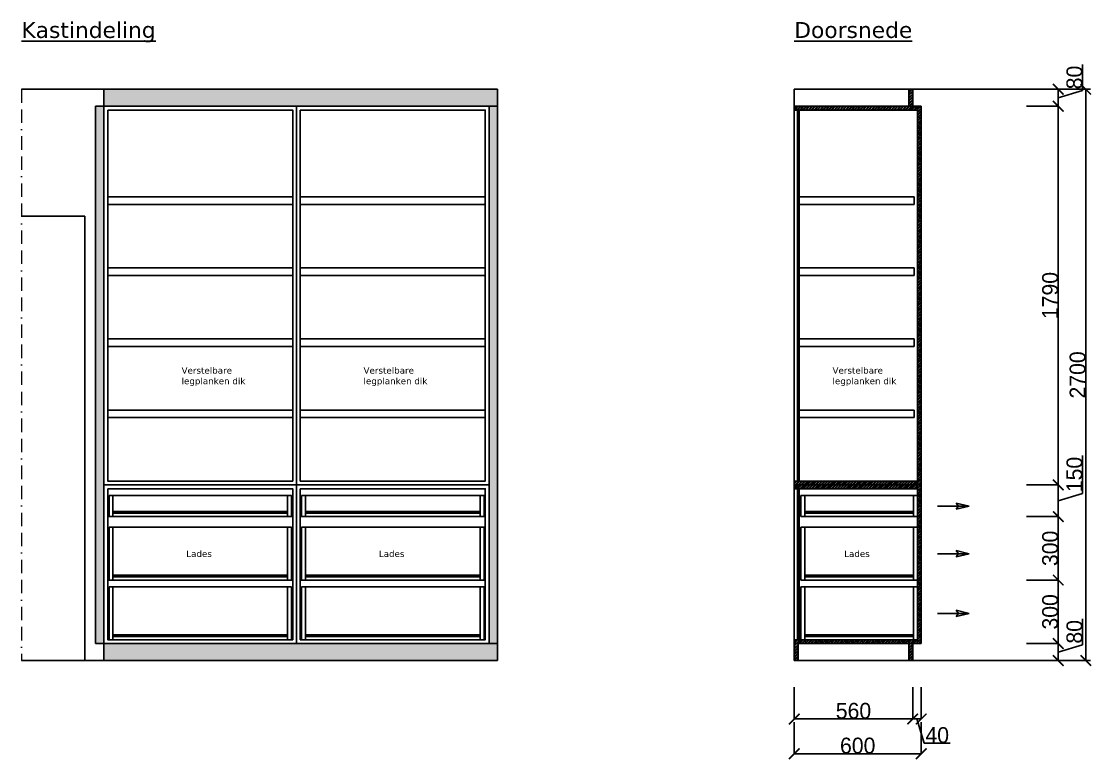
# Model space of a CAD drawing. Header units: millimetres. Extents: x -153917 to -31303, y -39726 to 31262.
# Drawn here: x -69010 to -63953, y -25069 to -21580 of the extents above; entities that cross this region are included whole.
import ezdxf

# ---------------------------------------------------------------- set-up
doc = ezdxf.new("R2010")
doc.units = ezdxf.units.MM
doc.header["$LTSCALE"] = 5
doc.linetypes.add('BORDER', pattern=[44.45, 12.7, -6.35, 12.7, -6.35, 0, -6.35])
for name, color, linetype in [('Bemating', 1, 'Continuous'), ('invulling muren', 252, 'Continuous'), ('Meubel', 8, 'Continuous'), ('muren', 7, 'Continuous'), ('Tekst', 7, 'Continuous')]:
    doc.layers.add(name, color=color, linetype=linetype)
doc.layers.add('H-HELP', color=6, linetype='Continuous', lineweight=5, plot=False)
doc.layers.add('ruggen kast', color=7, linetype='Continuous', true_color=0xebebeb)
doc.styles.add('Geneva', font='')
doc.styles.get('Geneva').set_extended_font_data('Geneva')
doc.dimstyles.new('ISO-25', dxfattribs={"dimtxt": 100, "dimasz": 25, "dimexe": 1.25, "dimexo": 0.625, "dimtad": 1, "dimtxsty": 'Standard', "dimblk": 'ARCHTICK', "dimcen": 2.5, "dimse1": 1, "dimse2": 1, "dimadec": 0, "dimazin": 0, "dimtfac": 1, "dimtmove": 0, "dimatfit": 3, "dimfxl": 1, "dimarcsym": 0})

# ---------------------------------------------------------------- blocks, each defined once
blk = doc.blocks.new('_ArchTick')
at = {"color": 0, "linetype": 'ByBlock', "const_width": 0.15}
blk.add_lwpolyline([(-0.5, -0.5), (0.5, 0.5)], dxfattribs=at)
blk = doc.blocks.new('*D785')
at = {"layer": 'Bemating', "color": 0, "lineweight": -2, "transparency": 16777216}
for p, q in [((-64130.2, -21900.8), (-63979, -21900.8)), ((-63980.2, -21900.8), (-63980.2, -24600.8)), ((-64130.2, -24600.8), (-63979, -24600.8))]:
    blk.add_line(p, q, dxfattribs=at)
at = {"layer": 'Defpoints', "color": 0, "transparency": 16777216}
for p in [(-64657.8, -21900.8), (-64657.8, -24600.8), (-63980.2, -24600.8)]:
    blk.add_point(p, dxfattribs=at)
at = {"layer": 'Bemating', "color": 0, "lineweight": -2, "transparency": 16777216, "xscale": 50, "yscale": 50, "zscale": 50}
for p, rotation in [((-63980.2, -21900.8), 90), ((-63980.2, -24600.8), 270)]:
    blk.add_blockref('_ArchTick', p, dxfattribs=dict(at, rotation=rotation))
at = {"layer": 'Bemating', "color": 0, "transparency": 16777216, "insert": (-64018.4, -23250.8), "char_height": 75, "attachment_point": 5, "rotation": 90, "style": 'Geneva'}
blk.add_mtext('2700', dxfattribs=at)
blk = doc.blocks.new('*D779')
at = {"layer": 'Bemating', "color": 0, "lineweight": -2, "transparency": 16777216}
for p, q in [((-64260.1, -21980.8), (-64108.8, -21980.8)), ((-64110.1, -21980.8), (-64110.1, -23770.8)), ((-64260.1, -23770.8), (-64108.8, -23770.8))]:
    blk.add_line(p, q, dxfattribs=at)
at = {"layer": 'Defpoints', "color": 0, "transparency": 16777216}
for p in [(-64697.8, -21980.8), (-64697.8, -23770.8), (-64110.1, -23770.8)]:
    blk.add_point(p, dxfattribs=at)
at = {"layer": 'Bemating', "color": 0, "lineweight": -2, "transparency": 16777216, "xscale": 50, "yscale": 50, "zscale": 50}
for p, rotation in [((-64110.1, -21980.8), 90), ((-64110.1, -23770.8), 270)]:
    blk.add_blockref('_ArchTick', p, dxfattribs=dict(at, rotation=rotation))
at = {"layer": 'Bemating', "color": 0, "transparency": 16777216, "insert": (-64148.2, -22875.8), "char_height": 75, "attachment_point": 5, "rotation": 90, "style": 'Geneva'}
blk.add_mtext('1790', dxfattribs=at)
blk = doc.blocks.new('*D780')
at = {"layer": 'Bemating', "color": 0, "lineweight": -2, "transparency": 16777216}
for p, q in [((-63995.4, -23811.4), (-63995.4, -23631.6)), ((-64260.1, -23770.8), (-64108.8, -23770.8)), ((-64110.1, -23770.8), (-64110.1, -23920.8)), ((-64110.1, -23845.8), (-63995.4, -23811.4)), ((-64260.1, -23920.8), (-64108.8, -23920.8))]:
    blk.add_line(p, q, dxfattribs=at)
at = {"layer": 'Defpoints', "color": 0, "transparency": 16777216}
for p in [(-64697.8, -23770.8), (-64697.8, -23920.8), (-64110.1, -23920.8)]:
    blk.add_point(p, dxfattribs=at)
at = {"layer": 'Bemating', "color": 0, "lineweight": -2, "transparency": 16777216, "xscale": 50, "yscale": 50, "zscale": 50}
for p, rotation in [((-64110.1, -23770.8), 90), ((-64110.1, -23920.8), 270)]:
    blk.add_blockref('_ArchTick', p, dxfattribs=dict(at, rotation=rotation))
at = {"layer": 'Bemating', "color": 0, "transparency": 16777216, "insert": (-64033.5, -23721.5), "char_height": 75, "attachment_point": 5, "rotation": 90, "style": 'Geneva'}
blk.add_mtext('150', dxfattribs=at)
blk = doc.blocks.new('*D781')
at = {"layer": 'Bemating', "color": 0, "lineweight": -2, "transparency": 16777216}
for p, q in [((-64260.1, -23920.8), (-64108.8, -23920.8)), ((-64110.1, -23920.8), (-64110.1, -24220.8)), ((-64260.1, -24220.8), (-64108.8, -24220.8))]:
    blk.add_line(p, q, dxfattribs=at)
at = {"layer": 'Defpoints', "color": 0, "transparency": 16777216}
for p in [(-64697.8, -23920.8), (-64697.8, -24220.8), (-64110.1, -24220.8)]:
    blk.add_point(p, dxfattribs=at)
at = {"layer": 'Bemating', "color": 0, "lineweight": -2, "transparency": 16777216, "xscale": 50, "yscale": 50, "zscale": 50}
for p, rotation in [((-64110.1, -23920.8), 90), ((-64110.1, -24220.8), 270)]:
    blk.add_blockref('_ArchTick', p, dxfattribs=dict(at, rotation=rotation))
at = {"layer": 'Bemating', "color": 0, "transparency": 16777216, "insert": (-64148.2, -24070.8), "char_height": 75, "attachment_point": 5, "rotation": 90, "style": 'Geneva'}
blk.add_mtext('300', dxfattribs=at)
blk = doc.blocks.new('*D782')
at = {"layer": 'Bemating', "color": 0, "lineweight": -2, "transparency": 16777216}
for p, q in [((-64260.1, -24220.8), (-64108.8, -24220.8)), ((-64110.1, -24220.8), (-64110.1, -24520.8)), ((-64260.1, -24520.8), (-64108.8, -24520.8))]:
    blk.add_line(p, q, dxfattribs=at)
at = {"layer": 'Defpoints', "color": 0, "transparency": 16777216}
for p in [(-64697.8, -24220.8), (-64697.8, -24520.8), (-64110.1, -24520.8)]:
    blk.add_point(p, dxfattribs=at)
at = {"layer": 'Bemating', "color": 0, "lineweight": -2, "transparency": 16777216, "xscale": 50, "yscale": 50, "zscale": 50}
for p, rotation in [((-64110.1, -24220.8), 90), ((-64110.1, -24520.8), 270)]:
    blk.add_blockref('_ArchTick', p, dxfattribs=dict(at, rotation=rotation))
at = {"layer": 'Bemating', "color": 0, "transparency": 16777216, "insert": (-64148.2, -24370.8), "char_height": 75, "attachment_point": 5, "rotation": 90, "style": 'Geneva'}
blk.add_mtext('300', dxfattribs=at)
blk = doc.blocks.new('*D783')
at = {"layer": 'Bemating', "color": 0, "lineweight": -2, "transparency": 16777216}
for p, q in [((-63995.4, -24526.4), (-63995.4, -24403.7)), ((-64260.1, -24520.8), (-64108.8, -24520.8)), ((-64110.1, -24520.8), (-64110.1, -24600.8)), ((-64110.1, -24560.8), (-63995.4, -24526.4)), ((-64260.1, -24600.8), (-64108.8, -24600.8))]:
    blk.add_line(p, q, dxfattribs=at)
at = {"layer": 'Defpoints', "color": 0, "transparency": 16777216}
for p in [(-64697.8, -24520.8), (-64657.8, -24600.8), (-64110.1, -24600.8)]:
    blk.add_point(p, dxfattribs=at)
at = {"layer": 'Bemating', "color": 0, "lineweight": -2, "transparency": 16777216, "xscale": 50, "yscale": 50, "zscale": 50}
for p, rotation in [((-64110.1, -24520.8), 90), ((-64110.1, -24600.8), 270)]:
    blk.add_blockref('_ArchTick', p, dxfattribs=dict(at, rotation=rotation))
at = {"layer": 'Bemating', "color": 0, "transparency": 16777216, "insert": (-64033.5, -24465.1), "char_height": 75, "attachment_point": 5, "rotation": 90, "style": 'Geneva'}
blk.add_mtext('80', dxfattribs=at)
blk = doc.blocks.new('*D784')
at = {"layer": 'Bemating', "color": 0, "lineweight": -2, "transparency": 16777216}
for p, q in [((-63995.4, -21906.4), (-63995.4, -21783.7)), ((-64260.1, -21900.8), (-64108.8, -21900.8)), ((-64110.1, -21980.8), (-64110.1, -21900.8)), ((-64110.1, -21940.8), (-63995.4, -21906.4)), ((-64260.1, -21980.8), (-64108.8, -21980.8))]:
    blk.add_line(p, q, dxfattribs=at)
at = {"layer": 'Defpoints', "color": 0, "transparency": 16777216}
for p in [(-64657.8, -21900.8), (-64110.1, -21900.8), (-64697.8, -21980.8)]:
    blk.add_point(p, dxfattribs=at)
at = {"layer": 'Bemating', "color": 0, "lineweight": -2, "transparency": 16777216, "xscale": 50, "yscale": 50, "zscale": 50}
for p, rotation in [((-64110.1, -21900.8), 90), ((-64110.1, -21980.8), 270)]:
    blk.add_blockref('_ArchTick', p, dxfattribs=dict(at, rotation=rotation))
at = {"layer": 'Bemating', "color": 0, "transparency": 16777216, "insert": (-64033.5, -21845.1), "char_height": 75, "attachment_point": 5, "rotation": 90, "style": 'Geneva'}
blk.add_mtext('80', dxfattribs=at)
blk = doc.blocks.new('*D786')
at = {"layer": 'Bemating', "color": 0, "lineweight": -2, "transparency": 16777216}
for p, q in [((-65357.8, -24891.4), (-65357.8, -25042.6)), ((-64757.8, -24891.4), (-64757.8, -25042.6)), ((-65357.8, -25041.4), (-64757.8, -25041.4))]:
    blk.add_line(p, q, dxfattribs=at)
at = {"layer": 'Defpoints', "color": 0, "transparency": 16777216}
for p in [(-65357.8, -24520.8), (-64757.8, -24520.8), (-64757.8, -25041.4)]:
    blk.add_point(p, dxfattribs=at)
at = {"layer": 'Bemating', "color": 0, "lineweight": -2, "transparency": 16777216, "xscale": 50, "yscale": 50, "zscale": 50, "rotation": 180}
blk.add_blockref('_ArchTick', (-65357.8, -25041.4), dxfattribs=at)
at = {"layer": 'Bemating', "color": 0, "lineweight": -2, "transparency": 16777216, "xscale": 50, "yscale": 50, "zscale": 50}
blk.add_blockref('_ArchTick', (-64757.8, -25041.4), dxfattribs=at)
at = {"layer": 'Bemating', "color": 0, "transparency": 16777216, "insert": (-65057.8, -25003.3), "char_height": 75, "attachment_point": 5, "style": 'Geneva'}
blk.add_mtext('600', dxfattribs=at)
blk = doc.blocks.new('*D787')
at = {"layer": 'Bemating', "color": 0, "lineweight": -2, "transparency": 16777216}
for p, q in [((-65357.8, -24727.1), (-65357.8, -24878.3)), ((-64797.8, -24727.1), (-64797.8, -24878.3)), ((-65357.8, -24877.1), (-64797.8, -24877.1))]:
    blk.add_line(p, q, dxfattribs=at)
at = {"layer": 'Defpoints', "color": 0, "transparency": 16777216}
for p in [(-65357.8, -24600.8), (-64797.8, -24600.8), (-64797.8, -24877.1)]:
    blk.add_point(p, dxfattribs=at)
at = {"layer": 'Bemating', "color": 0, "lineweight": -2, "transparency": 16777216, "xscale": 50, "yscale": 50, "zscale": 50, "rotation": 180}
blk.add_blockref('_ArchTick', (-65357.8, -24877.1), dxfattribs=at)
at = {"layer": 'Bemating', "color": 0, "lineweight": -2, "transparency": 16777216, "xscale": 50, "yscale": 50, "zscale": 50}
blk.add_blockref('_ArchTick', (-64797.8, -24877.1), dxfattribs=at)
at = {"layer": 'Bemating', "color": 0, "transparency": 16777216, "insert": (-65077.8, -24838.9), "char_height": 75, "attachment_point": 5, "style": 'Geneva'}
blk.add_mtext('560', dxfattribs=at)
blk = doc.blocks.new('*D788')
at = {"layer": 'Bemating', "color": 0, "lineweight": -2, "transparency": 16777216}
for p, q in [((-64797.8, -24727.1), (-64797.8, -24878.3)), ((-64757.8, -24727.1), (-64757.8, -24878.3)), ((-64797.8, -24877.1), (-64757.8, -24877.1)), ((-64777.8, -24877.1), (-64743.4, -24991.8)), ((-64743.4, -24991.8), (-64620.8, -24991.8))]:
    blk.add_line(p, q, dxfattribs=at)
at = {"layer": 'Defpoints', "color": 0, "transparency": 16777216}
for p in [(-64757.8, -24520.8), (-64797.8, -24600.8), (-64757.8, -24877.1)]:
    blk.add_point(p, dxfattribs=at)
at = {"layer": 'Bemating', "color": 0, "lineweight": -2, "transparency": 16777216, "xscale": 50, "yscale": 50, "zscale": 50, "rotation": 180}
blk.add_blockref('_ArchTick', (-64797.8, -24877.1), dxfattribs=at)
at = {"layer": 'Bemating', "color": 0, "lineweight": -2, "transparency": 16777216, "xscale": 50, "yscale": 50, "zscale": 50}
blk.add_blockref('_ArchTick', (-64757.8, -24877.1), dxfattribs=at)
at = {"layer": 'Bemating', "color": 0, "transparency": 16777216, "insert": (-64682.1, -24953.6), "char_height": 75, "attachment_point": 5, "style": 'Geneva'}
blk.add_mtext('40', dxfattribs=at)

msp = doc.modelspace()

# ---------------------------------------------------------------- hatches: boundary and pattern name
at = {"layer": 'invulling muren', "transparency": 33554687}
h = msp.add_hatch(dxfattribs=at)
h.set_pattern_fill('ANSI32', color=256)
h.paths.add_polyline_path([(-64775.848, -23752.805), (-65357.848, -23752.805), (-65357.848, -23770.805), (-64775.848, -23770.805)])
h.paths.add_polyline_path([(-64775.848, -23770.805), (-65357.848, -23770.805), (-65357.848, -23788.805), (-65333.848, -23788.805), (-64775.848, -23788.805)])
h.paths.add_polyline_path([(-64757.848, -23770.805), (-64775.848, -23770.805), (-64775.848, -23920.805), (-64757.848, -23920.805)])
h.paths.add_polyline_path([(-64757.848, -23920.805), (-64775.848, -23920.805), (-64775.848, -24220.805), (-64757.848, -24220.805)])
h.paths.add_polyline_path([(-64757.848, -24220.805), (-64775.848, -24220.805), (-64775.848, -24520.805), (-64757.848, -24520.805)])
h.paths.add_polyline_path([(-64775.848, -24502.805), (-64793.848, -24502.805), (-65357.848, -24502.805), (-65357.848, -24520.805), (-64775.848, -24520.805)])
h.paths.add_polyline_path([(-64797.848, -24520.805), (-64815.848, -24520.805), (-64815.848, -24600.805), (-64797.848, -24600.805)])
h.paths.add_polyline_path([(-65339.848, -24520.805), (-65357.848, -24520.805), (-65357.848, -24600.805), (-65339.848, -24600.805)])
h.paths.add_polyline_path([(-65333.848, -23788.805), (-65341.848, -23788.805), (-65341.848, -24502.805), (-65333.848, -24502.805)])
h.paths.add_polyline_path([(-65333.848, -21998.805), (-65341.848, -21998.805), (-65341.848, -23752.805), (-65333.848, -23752.805)])
h.paths.add_polyline_path([(-64757.848, -21980.805), (-64775.848, -21980.805), (-64775.848, -23770.805), (-64757.848, -23770.805)])
h.paths.add_polyline_path([(-64775.848, -21980.805), (-64797.848, -21980.805), (-65357.848, -21980.805), (-65357.848, -21998.805), (-65333.848, -21998.805), (-64775.848, -21998.805)])
h.paths.add_polyline_path([(-64797.848, -21900.805), (-64815.848, -21900.805), (-64815.848, -21980.805), (-64797.848, -21980.805)])
at = {"layer": 'ruggen kast', "true_color": 0xdbdbdb, "transparency": 33554687}
h = msp.add_hatch(color=254, dxfattribs=at)
h.dxf.hatch_style = 1
h.paths.add_polyline_path([(-68619.741, -21900.805), (-68619.741, -21980.805), (-66759.741, -21980.805), (-66759.741, -21900.805)])
h.paths.add_polyline_path([(-68619.741, -24520.805), (-68619.741, -24600.805), (-66759.741, -24600.805), (-66759.741, -24520.805), (-66799.741, -24520.805)])
at = {"layer": 'ruggen kast', "transparency": 33554687}
h = msp.add_hatch(color=256, dxfattribs=at)
h.dxf.hatch_style = 1
h.paths.add_polyline_path([(-68619.741, -21980.805), (-68659.741, -21980.805), (-68659.741, -24520.805), (-68619.741, -24520.805), (-68619.741, -23770.805)])
h.paths.add_polyline_path([(-66759.741, -21980.805), (-66799.741, -21980.805), (-66799.741, -23770.805), (-66799.741, -24520.805), (-66759.741, -24520.805)])

# ---------------------------------------------------------------- linework, layer by layer
at = {"layer": 'H-HELP', "linetype": 'BORDER'}
msp.add_line((-69009.741, -21900.805), (-69009.741, -24600.805), dxfattribs=at)
at = {"layer": 'Meubel'}
for p, q in [((-68619.741, -21900.805), (-68619.741, -24600.805)), ((-64815.848, -21980.805), (-64815.848, -21900.805)), ((-64797.848, -21980.805), (-64797.848, -21900.805)), ((-68659.741, -21980.805), (-68659.741, -24520.805)), ((-68619.741, -21980.805), (-68659.741, -21980.805)), ((-66799.741, -21980.805), (-68619.741, -21980.805)), ((-68619.741, -21980.805), (-66759.741, -21980.805)), ((-67709.741, -21980.805), (-67709.741, -24520.805)), ((-66799.741, -24520.805), (-66799.741, -21980.805)), ((-64757.848, -21980.805), (-65357.848, -21980.805)), ((-64757.848, -21980.805), (-64797.848, -21980.805)), ((-64775.848, -24520.805), (-64775.848, -21980.805)), ((-64757.848, -24520.805), (-64757.848, -21980.805)), ((-64775.848, -21998.805), (-65357.848, -21998.805)), ((-65357.848, -21998.805), (-65333.848, -21998.805)), ((-65341.848, -21998.805), (-65341.848, -23752.805)), ((-65333.848, -21998.805), (-65333.848, -23752.805)), ((-68601.741, -22408.805), (-67727.741, -22408.805)), ((-68601.741, -22444.805), (-67727.741, -22444.805)), ((-67691.741, -22408.805), (-66817.741, -22408.805)), ((-67691.741, -22444.805), (-66817.741, -22444.805)), ((-65333.848, -22408.805), (-64790.848, -22408.805)), ((-65333.848, -22444.805), (-64790.848, -22444.805)), ((-64790.848, -22444.805), (-64790.848, -22408.805)), ((-68601.741, -22744.805), (-67727.741, -22744.805)), ((-67691.741, -22744.805), (-66817.741, -22744.805)), ((-65333.848, -22744.805), (-64790.848, -22744.805)), ((-64790.848, -22780.805), (-64790.848, -22744.805)), ((-68601.741, -22780.805), (-67727.741, -22780.805)), ((-67691.741, -22780.805), (-66817.741, -22780.805)), ((-65333.848, -22780.805), (-64790.848, -22780.805)), ((-68601.741, -23080.805), (-67727.741, -23080.805)), ((-67691.741, -23080.805), (-66817.741, -23080.805)), ((-65333.848, -23080.805), (-64790.848, -23080.805)), ((-64790.848, -23116.805), (-64790.848, -23080.805)), ((-68601.741, -23116.805), (-67727.741, -23116.805)), ((-67691.741, -23116.805), (-66817.741, -23116.805)), ((-65333.848, -23116.805), (-64790.848, -23116.805)), ((-68601.741, -23416.805), (-67727.741, -23416.805)), ((-68601.741, -23752.805), (-68601.741, -23452.805)), ((-68601.741, -23452.805), (-67727.741, -23452.805)), ((-67691.741, -23416.805), (-66817.741, -23416.805)), ((-67691.741, -23452.805), (-66817.741, -23452.805)), ((-65333.848, -23416.805), (-64790.848, -23416.805)), ((-65333.848, -23452.805), (-64790.848, -23452.805)), ((-64790.848, -23452.805), (-64790.848, -23416.805)), ((-65357.848, -23752.805), (-64775.848, -23752.805)), ((-68619.741, -23920.805), (-68619.741, -23770.805)), ((-68619.741, -23770.805), (-66799.741, -23770.805)), ((-65357.848, -23770.805), (-64775.848, -23770.805)), ((-65357.848, -23788.805), (-64775.848, -23788.805)), ((-65357.848, -23788.805), (-65333.848, -23788.805)), ((-65341.848, -23788.805), (-65341.848, -24502.805)), ((-65333.848, -23788.805), (-65333.848, -24502.805)), ((-64775.848, -23770.805), (-64757.848, -23770.805)), ((-68577.741, -23820.805), (-68595.741, -23820.805)), ((-68595.741, -23820.805), (-68595.741, -23920.805)), ((-68577.741, -23920.805), (-68577.741, -23820.805)), ((-68577.741, -23820.805), (-67751.741, -23820.805)), ((-67751.741, -23920.805), (-67751.741, -23820.805)), ((-67751.741, -23820.805), (-67733.741, -23820.805)), ((-67733.741, -23820.805), (-67733.741, -23920.805)), ((-67667.741, -23820.805), (-67685.741, -23820.805)), ((-67685.741, -23820.805), (-67685.741, -23920.805)), ((-67667.741, -23920.805), (-67667.741, -23820.805)), ((-67667.741, -23820.805), (-66841.741, -23820.805)), ((-66841.741, -23920.805), (-66841.741, -23820.805)), ((-66841.741, -23820.805), (-66823.741, -23820.805)), ((-66823.741, -23820.805), (-66823.741, -23920.805)), ((-65325.848, -23820.805), (-65325.848, -23920.805)), ((-64775.848, -23820.805), (-65325.848, -23820.805)), ((-65325.848, -23820.805), (-65325.848, -23920.805)), ((-65325.848, -23820.805), (-64793.848, -23820.805)), ((-65307.848, -23820.805), (-65307.848, -23920.805)), ((-64775.848, -23820.805), (-65275.848, -23820.805)), ((-64793.848, -23920.805), (-64793.848, -23820.805)), ((-64793.848, -23820.805), (-64775.848, -23820.805)), ((-64775.848, -23820.805), (-64775.848, -23920.805)), ((-64530.781, -23870.805), (-64593.037, -23856.323)), ((-64593.037, -23856.323), (-64582.009, -23870.805)), ((-68577.741, -23920.805), (-68577.741, -23896.805)), ((-68577.741, -23896.805), (-67751.741, -23896.805)), ((-68577.741, -23904.805), (-67751.741, -23904.805)), ((-67751.741, -23920.805), (-67751.741, -23896.805)), ((-67667.741, -23920.805), (-67667.741, -23896.805)), ((-67667.741, -23896.805), (-66841.741, -23896.805)), ((-67667.741, -23904.805), (-66841.741, -23904.805)), ((-66841.741, -23920.805), (-66841.741, -23896.805)), ((-65307.848, -23896.805), (-64793.848, -23896.805)), ((-65307.848, -23904.805), (-64793.848, -23904.805)), ((-64793.848, -23920.805), (-64793.848, -23896.805)), ((-64680.781, -23870.805), (-64530.781, -23870.805)), ((-64530.781, -23870.805), (-64593.037, -23885.287)), ((-64593.037, -23885.287), (-64582.009, -23870.805)), ((-68601.741, -23920.805), (-67751.741, -23920.805)), ((-68595.741, -23970.805), (-68595.741, -24220.805)), ((-68577.741, -23970.805), (-68595.741, -23970.805)), ((-68577.741, -24220.805), (-68577.741, -23970.805)), ((-68577.741, -23970.805), (-67751.741, -23970.805)), ((-67727.741, -23920.805), (-67751.741, -23920.805)), ((-67751.741, -24220.805), (-67751.741, -23970.805)), ((-67751.741, -23970.805), (-67733.741, -23970.805)), ((-67733.741, -23970.805), (-67733.741, -24220.805)), ((-67691.741, -23920.805), (-66841.741, -23920.805)), ((-67667.741, -23970.805), (-67685.741, -23970.805)), ((-67685.741, -23970.805), (-67685.741, -24220.805)), ((-67667.741, -24220.805), (-67667.741, -23970.805)), ((-67667.741, -23970.805), (-66841.741, -23970.805)), ((-66817.741, -23920.805), (-66841.741, -23920.805)), ((-66841.741, -24220.805), (-66841.741, -23970.805)), ((-66841.741, -23970.805), (-66823.741, -23970.805)), ((-66823.741, -23970.805), (-66823.741, -24220.805)), ((-66799.741, -24220.805), (-66799.741, -23920.805)), ((-65325.848, -23920.805), (-64793.848, -23920.805)), ((-65325.848, -23970.805), (-65325.848, -24220.805)), ((-64775.848, -23970.805), (-65325.848, -23970.805)), ((-65307.848, -23970.805), (-65307.848, -24220.805)), ((-64793.848, -23920.805), (-64775.848, -23920.805)), ((-64793.848, -24220.805), (-64793.848, -23970.805)), ((-64775.848, -23920.805), (-64757.848, -23920.805)), ((-65325.848, -24120.805), (-65325.848, -24220.805)), ((-64775.848, -24120.805), (-64775.848, -24220.805)), ((-64680.781, -24095.805), (-64530.781, -24095.805)), ((-64530.781, -24095.805), (-64593.037, -24081.323)), ((-64593.037, -24081.323), (-64582.009, -24095.805)), ((-64530.781, -24095.805), (-64593.037, -24110.287)), ((-64593.037, -24110.287), (-64582.009, -24095.805)), ((-68619.741, -24520.805), (-68619.741, -24220.805)), ((-68601.741, -24220.805), (-67751.741, -24220.805)), ((-68577.741, -24220.805), (-68577.741, -24196.805)), ((-68577.741, -24196.805), (-67751.741, -24196.805)), ((-68577.741, -24204.805), (-67751.741, -24204.805)), ((-67751.741, -24220.805), (-67751.741, -24196.805)), ((-67727.741, -24220.805), (-67751.741, -24220.805)), ((-67691.741, -24220.805), (-66841.741, -24220.805)), ((-67667.741, -24220.805), (-67667.741, -24196.805)), ((-67667.741, -24196.805), (-66841.741, -24196.805)), ((-67667.741, -24204.805), (-66841.741, -24204.805)), ((-66841.741, -24220.805), (-66841.741, -24196.805)), ((-66817.741, -24220.805), (-66841.741, -24220.805)), ((-65325.848, -24220.805), (-64793.848, -24220.805)), ((-65307.848, -24196.805), (-64793.848, -24196.805)), ((-65307.848, -24204.805), (-64793.848, -24204.805)), ((-64793.848, -24220.805), (-64793.848, -24196.805)), ((-64793.848, -24220.805), (-64775.848, -24220.805)), ((-64775.848, -24220.805), (-64757.848, -24220.805)), ((-68577.741, -24252.805), (-68595.741, -24252.805)), ((-68595.741, -24252.805), (-68595.741, -24502.805)), ((-68577.741, -24502.805), (-68577.741, -24252.805)), ((-68577.741, -24252.805), (-67751.741, -24252.805)), ((-67751.741, -24502.805), (-67751.741, -24252.805)), ((-67751.741, -24252.805), (-67733.741, -24252.805)), ((-67733.741, -24252.805), (-67733.741, -24502.805)), ((-67667.741, -24252.805), (-67685.741, -24252.805)), ((-67685.741, -24252.805), (-67685.741, -24502.805)), ((-67667.741, -24502.805), (-67667.741, -24252.805)), ((-67667.741, -24252.805), (-66841.741, -24252.805)), ((-66841.741, -24502.805), (-66841.741, -24252.805)), ((-66841.741, -24252.805), (-66823.741, -24252.805)), ((-66823.741, -24252.805), (-66823.741, -24502.805)), ((-64775.848, -24252.805), (-65325.848, -24252.805)), ((-65325.848, -24252.805), (-65325.848, -24502.805)), ((-65307.848, -24252.805), (-65307.848, -24502.805)), ((-64793.848, -24502.805), (-64793.848, -24252.805)), ((-64530.781, -24377.805), (-64593.037, -24363.323)), ((-64593.037, -24363.323), (-64582.009, -24377.805)), ((-65325.848, -24402.805), (-65325.848, -24502.805)), ((-64775.848, -24402.805), (-64775.848, -24502.805)), ((-64680.781, -24377.805), (-64530.781, -24377.805)), ((-64530.781, -24377.805), (-64593.037, -24392.287)), ((-64593.037, -24392.287), (-64582.009, -24377.805)), ((-68619.741, -24520.805), (-68659.741, -24520.805)), ((-68619.741, -24600.805), (-68619.741, -24520.805)), ((-68619.741, -24520.805), (-66759.741, -24520.805)), ((-68601.741, -24502.805), (-67751.741, -24502.805)), ((-68577.741, -24502.805), (-68577.741, -24478.805)), ((-68577.741, -24478.805), (-67751.741, -24478.805)), ((-68577.741, -24486.805), (-67751.741, -24486.805)), ((-67751.741, -24502.805), (-67751.741, -24478.805)), ((-67727.741, -24502.805), (-67751.741, -24502.805)), ((-67691.741, -24502.805), (-66841.741, -24502.805)), ((-67667.741, -24502.805), (-67667.741, -24478.805)), ((-67667.741, -24478.805), (-66841.741, -24478.805)), ((-67667.741, -24486.805), (-66841.741, -24486.805)), ((-66841.741, -24502.805), (-66841.741, -24478.805)), ((-66817.741, -24502.805), (-66841.741, -24502.805)), ((-66759.741, -24520.805), (-66799.741, -24520.805)), ((-64775.848, -24502.805), (-65357.848, -24502.805)), ((-64757.848, -24520.805), (-65357.848, -24520.805)), ((-65357.848, -24520.805), (-65357.848, -24600.805)), ((-65339.848, -24520.805), (-65339.848, -24600.805)), ((-65325.848, -24502.805), (-64793.848, -24502.805)), ((-65307.848, -24478.805), (-64793.848, -24478.805)), ((-65307.848, -24486.805), (-64793.848, -24486.805)), ((-64815.848, -24520.805), (-64815.848, -24600.805)), ((-64757.848, -24520.805), (-64797.848, -24520.805)), ((-64797.848, -24520.805), (-64797.848, -24600.805)), ((-64793.848, -24502.805), (-64793.848, -24478.805)), ((-64793.848, -24502.805), (-64775.848, -24502.805)), ((-65357.848, -24600.805), (-64757.848, -24600.805))]:
    msp.add_line(p, q, dxfattribs=at)
for points in [[(-68619.741, -21980.805), (-67709.741, -21980.805), (-67709.741, -23770.805), (-68619.741, -23770.805)], [(-67709.741, -21980.805), (-66799.741, -21980.805), (-66799.741, -23770.805), (-67709.741, -23770.805)], [(-68601.741, -21998.805), (-67727.741, -21998.805), (-67727.741, -23752.805), (-68601.741, -23752.805)], [(-67691.741, -21998.805), (-66817.741, -21998.805), (-66817.741, -23752.805), (-67691.741, -23752.805)], [(-68619.741, -23770.805), (-67709.741, -23770.805), (-67709.741, -24520.805), (-68619.741, -24520.805)], [(-68601.741, -23788.805), (-67727.741, -23788.805), (-67727.741, -24502.805), (-68601.741, -24502.805)], [(-67709.741, -23770.805), (-66799.741, -23770.805), (-66799.741, -24520.805), (-67709.741, -24520.805)], [(-67691.741, -23788.805), (-66817.741, -23788.805), (-66817.741, -24502.805), (-67691.741, -24502.805)]]:
    msp.add_lwpolyline(points, close=True, dxfattribs=at)
at = {"layer": 'muren'}
for p, q in [((-66759.741, -21900.805), (-69009.741, -21900.805)), ((-66759.741, -21900.805), (-66759.741, -24600.805)), ((-65357.848, -21900.805), (-65357.848, -24600.805)), ((-65357.848, -21900.805), (-63957.848, -21900.805)), ((-68709.741, -22500.805), (-69009.741, -22500.805)), ((-68709.741, -24600.805), (-68709.741, -22500.805)), ((-68709.741, -24600.805), (-69009.741, -24600.805)), ((-66759.741, -24600.805), (-68709.741, -24600.805)), ((-65357.848, -24600.805), (-63957.848, -24600.805))]:
    msp.add_line(p, q, dxfattribs=at)

# ---------------------------------------------------------------- texts
at = {"layer": 'Tekst', "char_height": 75, "width": 2800, "attachment_point": 1}
for s, insert in [('{\\fVerdana|b0|i0|c0|p34;\\LKastindeling}', (-69009.741, -21583.154)), ('{\\fVerdana|b0|i0|c0|p34;\\LDoorsnede}', (-65357.848, -21583.154))]:
    msp.add_mtext(s, dxfattribs=dict(at, insert=insert))
at = {"layer": 'Tekst', "char_height": 30, "attachment_point": 1}
for s, insert in [('{\\fVerdana|b0|i0|c0|p34;Verstelbare\\Plegplanken dik}', (-68252.822, -23214.748)), ('{\\fVerdana|b0|i0|c0|p34;Verstelbare\\Plegplanken dik}', (-67392.981, -23214.748)), ('{\\fVerdana|b0|i0|c0|p34;Verstelbare\\Plegplanken dik}', (-65176.849, -23214.748)), ('{\\fVerdana|b0|i0|c0|p34;Lades}', (-68230.703, -24081.274)), ('{\\fVerdana|b0|i0|c0|p34;Lades}', (-67320.703, -24081.274)), ('{\\fVerdana|b0|i0|c0|p34;Lades}', (-65121.934, -24081.274))]:
    msp.add_mtext_dynamic_manual_height_columns(s, width=513.71165, gutter_width=12.5, heights=[0], dxfattribs=dict(at, insert=insert))

# ---------------------------------------------------------------- dimensions: what is measured, and where the dimension line sits
at = {"layer": 'Bemating'}
for base, p1, p2, picture, middle in [((-64110.055, -21900.805), (-64697.848, -21980.805), (-64657.848, -21900.805), '*D784', (-64033.493, -21905.774)), ((-63980.244, -24600.805), (-64657.848, -21900.805), (-64657.848, -24600.805), '*D785', (-64018.369, -23250.805)), ((-64110.055, -23770.805), (-64697.848, -21980.805), (-64697.848, -23770.805), '*D779', (-64148.18, -22875.805)), ((-64110.055, -23920.805), (-64697.848, -23770.805), (-64697.848, -23920.805), '*D780', (-64033.493, -23810.774)), ((-64110.055, -24220.805), (-64697.848, -23920.805), (-64697.848, -24220.805), '*D781', (-64148.18, -24070.805)), ((-64110.055, -24520.805), (-64697.848, -24220.805), (-64697.848, -24520.805), '*D782', (-64148.18, -24370.805)), ((-64110.055, -24600.805), (-64697.848, -24520.805), (-64657.848, -24600.805), '*D783', (-64033.493, -24525.774))]:
    dim = msp.add_linear_dim(base=base, p1=p1, p2=p2, angle=90, dimstyle='ISO-25', override={"dimtxt": 75, "dimasz": 50, "dimtxsty": 'Geneva', "dimse1": 0, "dimse2": 0, "dimtmove": 1, "dimfxl": 150, "dimfxlon": 1}, dxfattribs=at)
    dim.commit()
    dim.dimension.update_dxf_attribs({"geometry": picture, "text_midpoint": middle})
for base, p1, p2, picture, middle in [((-64757.848, -25041.397), (-65357.848, -24520.805), (-64757.848, -24520.805), '*D786', (-65057.848, -25003.272)), ((-64757.848, -24877.073), (-64797.848, -24600.805), (-64757.848, -24520.805), '*D788', (-64742.817, -24953.635)), ((-64797.848, -24877.073), (-65357.848, -24600.805), (-64797.848, -24600.805), '*D787', (-65077.848, -24838.948))]:
    dim = msp.add_linear_dim(base=base, p1=p1, p2=p2, dimstyle='ISO-25', override={"dimtxt": 75, "dimasz": 50, "dimtxsty": 'Geneva', "dimse1": 0, "dimse2": 0, "dimtmove": 1, "dimfxl": 150, "dimfxlon": 1}, dxfattribs=at)
    dim.commit()
    dim.dimension.update_dxf_attribs({"geometry": picture, "text_midpoint": middle})

doc.saveas('drawing.dxf')
